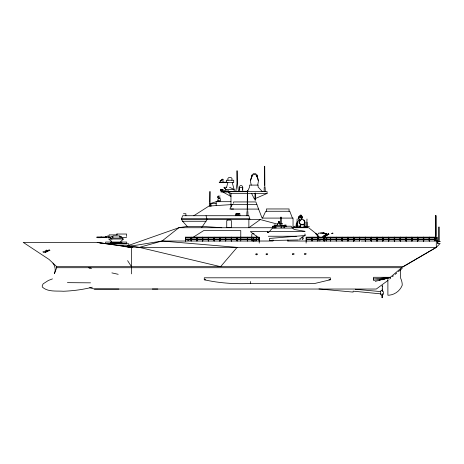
<?xml version="1.0" encoding="UTF-8"?>
<svg xmlns="http://www.w3.org/2000/svg" width="464" height="464" viewBox="0 0 464 464"><rect width="100%" height="100%" fill="white"/><g stroke="black" fill="none" stroke-linecap="round" stroke-linejoin="round"><path stroke-width="0.7" d="M382.261 294.924L382.255 297.673M382.232 288.295L382.22 291.148M382.365 297.099L382.365 296.131M382.284 294.744L382.261 297.731L382.394 294.843M382.255 286.839L382.255 285.58L382.359 288.098M247.37 190.385L247.231 209.606L247.585 209.606L247.451 190.385M255.148 199.781L255.194 192.989L255.165 199.781M264.642 166.269L264.503 185.49L264.857 185.49L264.724 166.269M435.69 215.69L435.551 234.912L435.899 234.912L435.766 215.69M435.835 215.545L435.696 234.767L436.044 234.767L435.911 215.545M382.348 289.716L382.336 291.148M109.626 237.672L105.647 237.672C104.841 235.799 109.916 236.246 109.632 237.295M106.03 236.826L106.03 237.638L96.976 237.556M108.86 237.295L108.86 237.029M112.276 237.945L112.253 236.617M223.056 182.195L222.94 179.359M382.121 296.873L382.11 297.552L382.261 294.367M382.127 294.304L382.261 293.445M119.915 237.864L121.736 238.055M209.624 206.004L209.699 203.638M246.819 215.719L246.952 211.567L247.875 211.567L248.002 215.719M264.091 191.597L264.219 187.444L265.141 187.444L265.275 191.597M120.756 242.417L120.814 241.344L123.726 238.995L108.634 238.995L111.546 241.344L111.604 242.417M297.146 218.921L296.832 225.997M307.006 219.008L306.692 226.084M300.573 239.494L300.614 239.18M319.818 241.025L320.154 239.18M235.84 191.296L237.023 183.28L237.052 170.7L237.307 183.28L238.484 191.296M278.539 222.9C278.429 221.183 279.519 221.177 279.374 222.9M280.679 223.625L280.94 217.094M302.424 217.836L302.609 217.065L301.148 215.157L300.353 215.134L300.121 215.94L301.583 217.848L302.424 217.836L300.353 215.134M251.952 175.235L250.577 180.508M226.536 187.427L227.876 182.59M322.979 233.67L323.217 232.945L325.838 234.013M323.599 233.67L323.831 232.945M242.388 189.498C244.47 184.202 237.545 184.208 239.627 189.498M221.798 227.725L202.507 226.386L187.224 226.386L182.619 221.264L181.598 219.559L181.598 218.718L182.619 215.719L248.872 215.719L249.893 219.559M304.697 223.549L304.987 222.094L304.024 220.122M304.477 226.038L305.155 224.187L304.361 223.196M317.573 241.025L318.252 239.18M231.907 180.258C233.543 176.343 226.333 176.343 227.975 180.258M131.503 273.87L131.503 247.376L97.208 242.359L23.2 242.359L49.085 259.457L56.712 266.684L56.712 267.716L54.381 273.644L54.7 272.768A10.423 10.423 0 0 0 55.094 268.221L54.363 265.559L52.954 263.123M303.647 237.841L302.777 239.424L302.197 239.424L302.197 236.75M236.205 214.542L236.889 214.014L237.568 214.542M238.2 214.542L238.879 214.014M247.567 191.597L249.539 187.067L249.539 185.107L258.135 185.107L258.135 187.067L262.346 191.597M216.868 201.689L217.117 201.127L219.977 201.127M262.52 218.092L265.721 211.271L289.791 211.271L292.401 218.092M298.81 220.197L296.102 224.187L296.595 226.038M256.876 204.549L232.191 204.549L229.866 209.084L258.61 209.084M227.192 191.499L227.586 190.745L228.584 190.745L228.972 191.499M298.398 218.469L299.21 216.961M298.59 218.486L299.373 217.036M332.816 233.247L332.769 233.125M324.319 236.211L326.749 235.463L327.149 234.755M201.585 227.725L207.066 219.559L206.045 215.719M251.291 177.88L252.88 175.212M318.246 237.406L317.138 235.457L318.513 233.154L323.779 232.911L326.267 233.821M45.89 250.693L46.348 249.997M317.446 238.595L319.046 236.211L317.138 235.457M327.103 234.883L326.598 235.59L324.87 236.153M332.502 233.369L331.656 233.386L332.433 233.346M217.889 197.078L218.277 195.93M300.829 220C295.516 225.075 307.702 226.676 303.879 220.4M276.451 225.782L278.342 223.503L277.46 223.503M387.672 278.197L390.363 277.286L401.598 267.716L436.293 247.376L440.139 243.455L437.598 243.455L437.61 237.168M269.967 230.875L272.513 228.085L292.796 228.085L294.077 229.471L304.761 231.24M387.956 280.43L376.304 289.037L94.412 289.037L89.633 287.744M389.609 279.044L390.705 278.116M392.353 276.73L393.455 275.802M395.102 274.415L396.749 273.023M398.402 271.637L402.247 268.395M217.442 201.127L219.832 200.889M125.657 246.796L139.322 247.376L162.035 241.025L178.855 227.725L187.224 226.386M300.655 215.528L301.148 215.157M302.116 217.436L302.609 217.065M220.487 180.705L222.819 179.104L219.936 181.105M223.091 179.359L220.214 181.366M277.71 224.199L260.298 219.559L248.872 227.725L248.872 219.559M193.819 215.719L208.968 206.051L232.191 204.549M299.756 238.832L305.086 235.497L305.086 234.047L304.761 234.047M46.359 252.004L47.45 251.372L44.892 252.143M403.61 266.33L436.293 247.376L436.293 241.025L437.598 241.025M49.955 250.316L46.661 251.697M220.951 191.597L267.084 191.597L267.084 193.453L254.376 198.963L251.598 193.453M107.805 235.793L108.437 235.683M328.129 233.81L328.715 234.419L326.621 235.091M52.478 278.881L48.308 280.5L43.181 283.829L42.27 285.58L42.282 286.996C47.763 292.216 56.509 290.719 63.487 291.253C73.19 290.853 82.888 289.623 92.307 287.216M127.832 245.694L178.855 227.725L272.507 227.725M301.53 219.373C292.941 224.709 309.61 227.986 303.682 219.797M210.981 206.486L210.981 203.354L216.178 201.689L230.973 201.689M268.801 232.342L267.467 232.22L269.468 231.594M326.035 234.21L326.673 234.169M382.29 279.775L390.363 277.286L373.543 277.286L373.543 280.465L390.363 277.286L375.272 281.375M42.839 251.842L45.814 250.949L46.174 251.442M315.984 233.491L315.717 233.328L316.39 234.854M46.62 250.705L49.59 249.818M379.152 280.181L390.363 277.286L373.543 279.009M258.268 180.531L257.056 175.218M330.362 279.751L314.737 283.475L250.357 283.475A70.685 26.489 0 0 1 204.27 279.751L204.27 277.803L330.362 277.803L330.362 279.751L328.918 279.751M332.879 233.125L332.079 233.351L332.891 233.218M130.865 246.106L162.035 241.025L187.23 241.025L203.725 230.573L240.77 230.573L240.77 241.025M324.968 233.763L326.639 233.537M298.81 239.871L299.553 239.807M297.981 239.94L269.445 240.538L269.445 238.45L305.086 235.497M253.147 173.733L255.879 173.733M226.507 182.195L219.269 182.195L219.269 182.659L233.711 182.659L233.711 180.241L226.38 180.241L226.38 182.195M264.294 186.261L265.066 186.261M226.009 190.054L224.048 187.299L226.751 187.299M222.563 189.654L220.632 189.654L220.632 190.507L225.063 190.53M220.632 189.869L223.317 189.654M220.632 190.298L222.059 190.298M234.001 191.296L247.034 191.296L247.034 191.707L226.171 191.707M226.09 191.499L230.718 191.707M220.951 192.015L228.421 192.015L230.973 193.453L267.084 193.453M218.735 196.22L217.999 196.22L217.575 197.861M219.315 196.22L220.052 195.93M218.387 198.314L219.942 198.314M218.759 198.598L219.571 198.598M255.055 200.471L255.368 200.471M209.751 202.965L210.175 202.965M210.981 203.354L216.178 203.354M209.705 203.638L210.215 203.638L210.296 206.004L209.635 206.004M230.973 208.997L233.531 208.997M247.028 210.378L247.799 210.378M183.448 213.724L185.896 213.724L185.896 215.719M239.749 213.852L236.019 213.852L236.019 215.464L239.749 215.464M181.598 218.718L249.893 218.718M300.747 218.909L301.478 218.909M181.598 219.559L260.298 219.559M303.178 219.571L301.902 219.571L301.902 218.689M182.619 221.264L206.045 221.264M278.777 221.63L279.16 221.63M278.777 221.722L279.16 221.722M278.342 222.9L279.577 222.9L279.577 223.625L282.396 223.625L282.396 224.054L279.577 224.054M301.362 224.402L299.518 227.256M302.76 224.402L302.789 224.831M284.623 225.017L286.056 225.017L286.056 226.357M275.007 225.782L285.325 225.782M300.979 226.038L295.336 226.038L293.219 227.134L300.272 227.134M303.096 226.038L305.921 226.038L305.921 227.134M272.513 226.217L290.986 226.217L292.807 228.085M305.921 226.647L309.378 226.647M305.022 226.786L304.871 227.256M303.804 227.134L305.213 227.134M296.641 227.256L307.487 227.256M292.047 227.725L308.693 227.725L317.863 235.039M267.89 231.594L250.34 231.594L259.411 238.45M269.445 231.594L305.086 231.594M267.467 232.22L268.801 232.22M320.578 233.038L323.953 233.038L326.285 233.943M254.104 233.699L252.254 233.699L251.795 234.465L251.795 240.845L256.412 240.845L256.412 235.886M116.452 234.024L116.481 234.929M117.114 234.024L126.591 234.024L126.608 236.402M328.106 234.419L328.715 234.419M116.481 234.836L109.498 234.929M108.994 235.091L109.516 235.091M435.487 235.538L436.259 235.538M435.342 235.683L436.114 235.683M112.99 235.915L119.84 235.915M268.314 236.246L296.345 236.246M119.613 236.356L121.736 236.356M110.861 236.617L113.03 236.617L113.036 238.055L119.457 238.055M322.347 236.721L323.507 236.721M109.626 236.924L109.951 236.785M435.957 236.872L436.253 238.948M96.895 237.04L106.03 237.04M435.267 237.168L324.684 237.168L324.684 241.025M96.895 237.284L106.03 237.319M185.467 237.336L191.04 237.336M191.342 237.336L196.782 237.336L196.753 239.093L191.342 239.093M197.078 237.336L202.519 237.336L202.495 239.093L197.078 239.093M208.261 237.336L202.82 237.336L202.849 239.093L208.261 239.093M214.003 237.336L208.562 237.336L208.591 239.093L214.003 239.093M225.782 237.336L231.223 237.336L231.2 239.093L225.782 239.093M231.524 237.336L236.965 237.336L236.936 239.093L231.524 239.093M241.454 237.336L237.232 237.336L237.232 239.093L241.454 239.093M241.744 237.336L247.3 237.336L247.3 239.093L241.744 239.093M330.356 237.336L324.852 237.336L324.87 239.093L330.356 239.093M341.997 237.336L336.464 237.336L336.51 239.093L341.997 239.093L341.98 237.336L341.951 239.093M342.27 239.093L347.814 239.093L347.797 237.336L342.27 237.336L342.328 239.093M348.075 237.336L353.638 237.336M365.51 237.336L371.09 237.336M376.913 237.336L371.328 237.336L371.345 239.093L376.913 239.093M377.116 237.336L382.73 237.336L382.713 239.093L377.116 239.093M382.933 237.336L388.548 237.336L388.53 239.093L382.933 239.093M388.733 237.336L394.371 237.336M400.188 237.336L394.551 237.336L394.574 239.093L400.188 239.093M400.368 237.336L406.006 237.336M406.18 237.336L411.823 237.336M411.997 237.336L417.646 237.336M417.809 237.336L423.464 237.336M423.626 237.336L429.281 237.336M429.432 237.336L435.104 237.336M109.011 237.446L109.533 237.446M109.533 237.527L110.879 237.527M121.307 237.527L126.597 237.527M97.515 237.69L101.117 237.69M110.867 238.844L111.035 237.835M112.201 238.925L110.861 238.925L110.873 237.835M185.467 239.093L191.04 239.093M353.638 239.093L348.075 239.093L348.145 237.336M365.272 239.093L359.687 239.093L359.71 237.336L365.272 237.336L365.174 239.093M365.51 239.093L371.09 239.093M388.733 239.093L394.371 239.093M400.368 239.093L406.006 239.093M406.18 239.093L411.823 239.093M411.997 239.093L417.646 239.093M417.809 239.093L423.464 239.093M423.626 239.093L429.281 239.093M429.432 239.093L435.104 239.093M185.467 239.233L191.04 239.233L191.011 240.857M191.342 239.233L196.782 239.233L196.753 240.857M197.078 239.233L202.519 239.233L202.495 240.857M208.261 239.233L202.82 239.233L202.849 240.857M214.003 239.233L208.562 239.233L208.591 240.857M225.782 239.233L231.223 239.233L231.2 240.857M231.524 239.233L236.965 239.233L236.936 240.857M241.454 239.233L237.232 239.233L237.232 240.857M241.744 239.233L247.3 239.233L247.3 240.857M317.736 239.233L312.185 239.233L312.185 240.857M318.072 239.233L330.356 239.233M341.951 239.233L341.951 240.857L341.98 239.233L336.464 239.233L336.481 240.857M347.751 239.233L347.751 240.857L347.797 239.233L342.27 239.233L342.328 240.857M353.638 239.233L348.075 239.233L348.145 240.857M365.272 239.233L359.687 239.233L359.71 240.857M365.51 239.233L371.09 239.233M376.913 239.233L371.328 239.233L371.345 240.857M377.116 239.233L382.73 239.233L382.713 240.857M382.933 239.233L388.548 239.233L388.53 240.857M388.733 239.233L394.371 239.233M400.188 239.233L394.551 239.233L394.574 240.857M400.368 239.233L406.006 239.233M406.18 239.233L411.823 239.233M411.997 239.233L417.646 239.233M417.809 239.233L423.464 239.233M423.626 239.233L429.281 239.233M429.432 239.233L435.104 239.233M187.81 241.025L272.977 241.025L272.977 239.963M287.784 241.025L359.484 241.025M360.934 241.025L434.843 241.025M440.382 241.466L437.906 241.466L437.935 243.455M105.635 243.716L126.724 243.716L126.724 242.057L105.635 242.057L105.635 243.716L128.783 243.774L128.783 245.328M116.51 245.265L126.655 245.265L139.322 247.376L220.586 266.684L237.098 247.376L162.035 241.025M128.041 247.376L132.832 247.376M137.158 247.376L436.293 247.376M43.198 252.335L44.527 252.335M56.712 266.684L403.599 266.684M56.712 267.716L401.598 267.716M204.27 279.751L205.703 279.751M152.314 289.043L157.83 289.037M118.894 289.055L94.412 289.037M67.413 282.651L90.515 282.837M325.687 234.175L328.877 234.297L328.373 233.688L328.379 234.297L326.836 234.964L328.877 234.297L326.175 234.169M355.256 289.252L380.764 291.601M380.747 293.857L353.116 291.16L353.11 292.088L318.948 288.944M131.503 247.376L97.208 242.359L102.138 243.496M91.565 268.343L88.763 267.716L90.12 268.209M111.888 272.89L118.192 274.305M279.798 224.756L286.764 226.612M299.065 219.797L300.283 220.22M298.926 219.93L300.266 220.394M229.552 187.299L234.134 189.498L234.134 191.296M222.906 192.015L230.973 196.487L228.421 192.015M326.749 235.463L326.012 234.755L323.588 235.503L323.721 236.211L324.974 236.211L326.76 238.595M224.048 187.299L225.579 189.057M325.026 236.338L326.946 238.716M300.057 215.354L302.128 218.057M299.645 215.818L301.559 218.318M299.674 216.253L300.399 217.204M45.756 251.964L45.513 252.033M127.606 260.652L131.503 266.684M256.047 175.212L257.636 177.88L256.685 176.268M325.861 239.18L326.534 241.025M298.735 218.492L299.355 220.197M232.215 182.59L234.134 189.498L225.962 189.498L225.962 191.707M298.404 216.282L298.996 218.515M281.288 223.625L281.033 217.094M323.959 239.18L324.295 241.025M47.09 250.357L47.171 250.972M307.388 226.084L307.075 222.152M297.528 225.997L297.215 222.065M120.054 236.17L120.066 238.055M105.653 236.93L105.647 237.672M439.193 241.315L439.193 227.029L438.718 227.029L438.712 241.315M435.104 237.168L435.104 241.025M434.919 237.336L434.919 239.093M434.919 239.233L434.919 240.857M429.612 237.336L429.612 239.093M429.612 239.233L429.612 240.857M429.449 237.168L429.432 241.025M429.27 237.168L429.299 241.025M429.113 237.336L429.113 239.093M429.113 239.233L429.113 240.857M423.794 237.336L423.794 239.093M423.794 239.233L423.794 240.857M423.632 237.168L423.609 241.025M423.296 237.336L423.296 239.093M423.296 239.233L423.296 240.857M417.977 237.336L417.977 239.093M417.977 239.233L417.977 240.857M417.791 237.168L417.809 241.025M417.484 237.336L417.484 239.093M417.484 239.233L417.484 240.857M412.16 237.336L412.16 239.093M412.16 239.233L412.16 240.857M411.974 237.168L411.991 241.025M411.852 237.168L411.835 241.025M411.667 237.336L411.667 239.093M411.667 239.233L411.667 240.857M406.336 237.336L406.336 239.093M406.336 239.233L406.336 240.857M406.041 237.168L406.017 241.025M405.855 237.336L405.855 239.093M405.855 239.233L405.855 240.857M400.652 269.166L400.652 278.249A15.996 15.996 0 0 1 402.242 285.203A15.77 15.77 0 0 1 389.11 295.197L387.892 295.197L387.892 279.351M400.519 237.336L400.519 239.093M400.519 239.233L400.519 240.857M400.391 237.336L400.391 239.093M400.391 239.233L400.391 240.857M400.351 237.168L400.333 241.025M400.223 237.168L400.206 241.025M400.038 237.336L400.038 239.093M400.038 239.233L400.038 240.857M394.702 237.336L394.702 239.093M394.702 239.233L394.702 240.857M394.533 237.168L394.516 241.025M394.388 237.168L394.406 241.025M394.348 237.336L394.348 239.093M394.348 239.233L394.348 240.857M394.22 237.336L394.22 239.093M394.22 239.233L394.22 240.857M388.878 237.336L388.878 239.093M388.878 239.233L388.878 240.857M388.699 237.168L388.716 241.025M388.571 237.168L388.6 241.025M388.42 237.336L388.42 239.093M388.42 239.233L388.42 240.857M383.061 237.336L383.061 239.093M383.061 239.233L383.061 240.857M382.875 237.168L382.899 241.025M382.765 237.168L382.788 241.025M382.603 237.336L382.603 239.093M382.603 239.233L382.603 240.857M377.244 237.336L377.244 239.093M377.244 239.233L377.244 240.857M377.075 241.025L377.075 237.168L376.994 241.025M376.948 237.168L376.948 241.025M376.814 237.336L376.814 239.093M376.814 239.233L376.814 240.857M371.426 237.336L371.426 239.093M371.426 239.233L371.426 240.857M371.258 237.168L371.241 241.025M371.159 237.168L371.159 241.025M370.997 237.336L370.997 239.093M370.997 239.233L370.997 240.857M365.603 237.336L365.603 239.093M365.603 239.233L365.603 240.857M365.528 237.336L365.528 239.093M365.528 239.233L365.528 240.857M365.441 237.168L365.417 241.025M365.359 237.168L365.342 241.025M365.174 239.233L365.255 240.857M359.786 237.336L359.786 239.093M359.786 239.233L359.786 240.317M359.617 237.168L359.6 240.381M359.554 237.168L359.525 241.025M359.438 240.317L359.438 239.233L353.881 239.233L353.899 240.857M359.368 237.336L359.368 239.093M359.368 239.233L359.368 240.857M353.968 237.336L353.968 239.093M353.968 239.233L353.968 240.857M353.783 237.168L353.8 241.025M353.713 237.168L353.748 241.025M347.983 237.168L347.983 241.025M347.965 237.168L347.907 241.025M347.751 237.336L347.751 239.093M342.101 237.168L342.142 241.025M336.325 237.168L336.342 241.025M336.156 240.857L336.156 239.233L330.67 239.233L330.687 240.857M330.525 237.168L330.525 241.025M330.339 237.336L330.339 239.093M330.339 239.233L330.339 240.857M324.87 239.233L324.87 240.857M323.791 241.025L323.791 237.168L306.13 237.168L306.13 243.101M317.904 237.168L317.904 241.025M312.017 237.168L312.017 241.025M311.854 240.857L311.854 239.233L306.298 239.233L306.298 240.857M304.61 226.908L304.61 227.256M297.65 225.997L297.65 227.256M296.711 225.997L296.641 227.725M293.045 227.725L293.045 218.092L262.061 218.092L255.879 201.939L233.531 201.939L233.531 203.244M289.072 211.271L289.072 208.957L266.44 208.957L266.44 211.271M287.912 239.963L287.912 241.025M275.593 226.357L275.593 225.017L274.166 225.017L274.166 226.357M272.513 226.478L272.513 227.824M259.237 243.101L259.237 237.168L185.438 237.168L185.438 241.025M259.069 240.857L259.069 239.233L253.518 239.233L253.518 240.857M257.723 185.107L258.407 181.111L256.859 174.65L252.167 174.65L250.415 181.111L251.215 185.107M253.35 237.168L253.35 241.025M253.187 240.857L253.187 239.233L247.631 239.233L247.631 240.857M250.357 281.526L250.357 283.475M247.463 237.168L247.463 241.025M239.876 215.719L239.876 213.724L235.892 213.724L235.892 215.719M237.104 237.168L237.104 241.025M231.553 237.336L231.553 239.093M231.553 239.233L231.553 240.857M231.385 237.168L231.385 241.025M231.362 237.168L231.362 241.025M230.973 193.453L230.973 206.921M225.811 237.336L225.811 239.093M225.811 239.233L225.811 240.857M225.62 237.168L225.649 241.025M225.458 240.857L225.458 239.233L220.04 239.233L220.069 240.857M220.852 189.788L220.852 190.391M220.794 189.654L220.794 190.901L220.719 189.654M220.325 199.172L220.325 200.889M220.093 198.314L220.093 197.861L218.237 197.861L218.237 198.314M219.785 197.861L219.785 198.314M219.716 240.857L219.716 239.233L214.304 239.233L214.327 240.857M218.544 197.861L218.544 198.314M218.005 199.172L218.005 200.889M216.178 201.689L216.178 205.511M214.165 237.168L214.136 241.025M213.974 237.336L213.974 239.093M213.974 239.233L213.974 240.857M208.423 237.168L208.4 241.025M208.232 237.336L208.232 239.093M208.232 239.233L208.232 240.857M202.681 237.168L202.681 241.025M202.658 237.168L202.658 241.025M197.107 237.336L197.107 239.093M197.107 239.233L197.107 240.857M196.916 237.168L196.945 241.025M191.365 239.233L191.365 240.857M191.203 237.168L191.174 241.025M185.675 237.168L185.675 241.025M185.588 237.336L185.629 239.093M185.588 239.233L185.629 240.857M185.554 237.336L185.554 239.093M185.554 239.233L185.554 240.857M122.612 238.055L122.612 238.995M121.939 242.057L121.939 242.417L110.42 242.417L110.42 242.057M117.143 234.024L117.143 234.929M380.666 294.066L381.367 295.15C384.418 295.916 384.291 290.104 381.402 290.481L380.695 290.922L380.666 294.066M101.111 237L101.111 237.614L101.123 237M209.937 191.568L209.861 202.524L209.983 191.568M435.412 236.721L435.278 240.874L436.467 240.874L436.334 236.721L435.412 236.721M281.01 227.279C281.694 228.938 282.53 226.09 281.01 227.279M283.91 227.273C284.589 228.932 285.424 226.084 283.91 227.273M227.192 220.069L226.734 220.87L226.734 227.493L231.35 227.493L231.35 220.87L230.892 220.069L227.192 220.069M45.524 252.312L45.449 252.613L45.524 252.312M242.73 187.566L239.314 187.566L239.314 191.342L242.73 191.342L242.73 187.566M274.34 226.473L272.855 226.473L272.855 227.83L274.34 227.83L274.34 226.473M275.523 226.484L274.479 226.484L274.479 227.818L276.173 227.818L275.523 226.484M219.745 237.336L214.304 237.336L214.327 239.093L219.745 239.093L219.716 237.336M225.481 237.336L220.04 237.336L220.069 239.093L225.481 239.093L225.458 237.336M253.187 237.336L247.631 237.336L247.631 239.093L253.187 239.093L253.187 237.336M259.069 237.336L253.518 237.336L253.518 239.093L259.069 239.093L259.069 237.336M311.854 237.336L306.298 237.336L306.298 239.093L311.854 239.093L311.854 237.336M317.736 237.336L312.185 237.336L312.185 239.093L317.736 239.093L317.736 237.336M323.623 237.336L318.072 237.336L318.072 239.093L323.623 239.093L323.623 237.336M336.18 237.336L330.67 237.336L330.687 239.093L336.18 239.093L336.156 237.336M359.455 237.336L353.881 237.336L353.899 239.093L359.455 239.093L359.438 237.336M423.481 241.025L423.481 237.168L423.458 241.025M417.67 241.025L417.67 237.168L417.641 241.025M406.174 241.025L406.174 237.168L406.157 241.025M353.614 239.093L353.614 237.336L353.562 239.093M353.614 240.857L353.614 239.233L353.562 240.857M219.907 241.025L219.907 237.168L219.878 241.025M292.807 254.458A0.847 0.528 0 0 0 294.083 253.999A0.847 0.528 0 0 0 292.807 253.541A0.847 0.528 0 0 0 292.807 254.458M304.854 254.324A0.847 0.528 0 0 0 306.124 253.872A0.847 0.528 0 0 0 304.854 253.414A0.847 0.528 0 0 0 304.854 254.324M256.151 254.713A0.847 0.528 0 0 0 257.421 254.255A0.847 0.528 0 0 0 256.151 253.802A0.847 0.528 0 0 0 256.151 254.713M266.435 254.649A0.847 0.528 0 0 0 267.705 254.191A0.847 0.528 0 0 0 266.435 253.738A0.847 0.528 0 0 0 266.435 254.649"/></g></svg>
